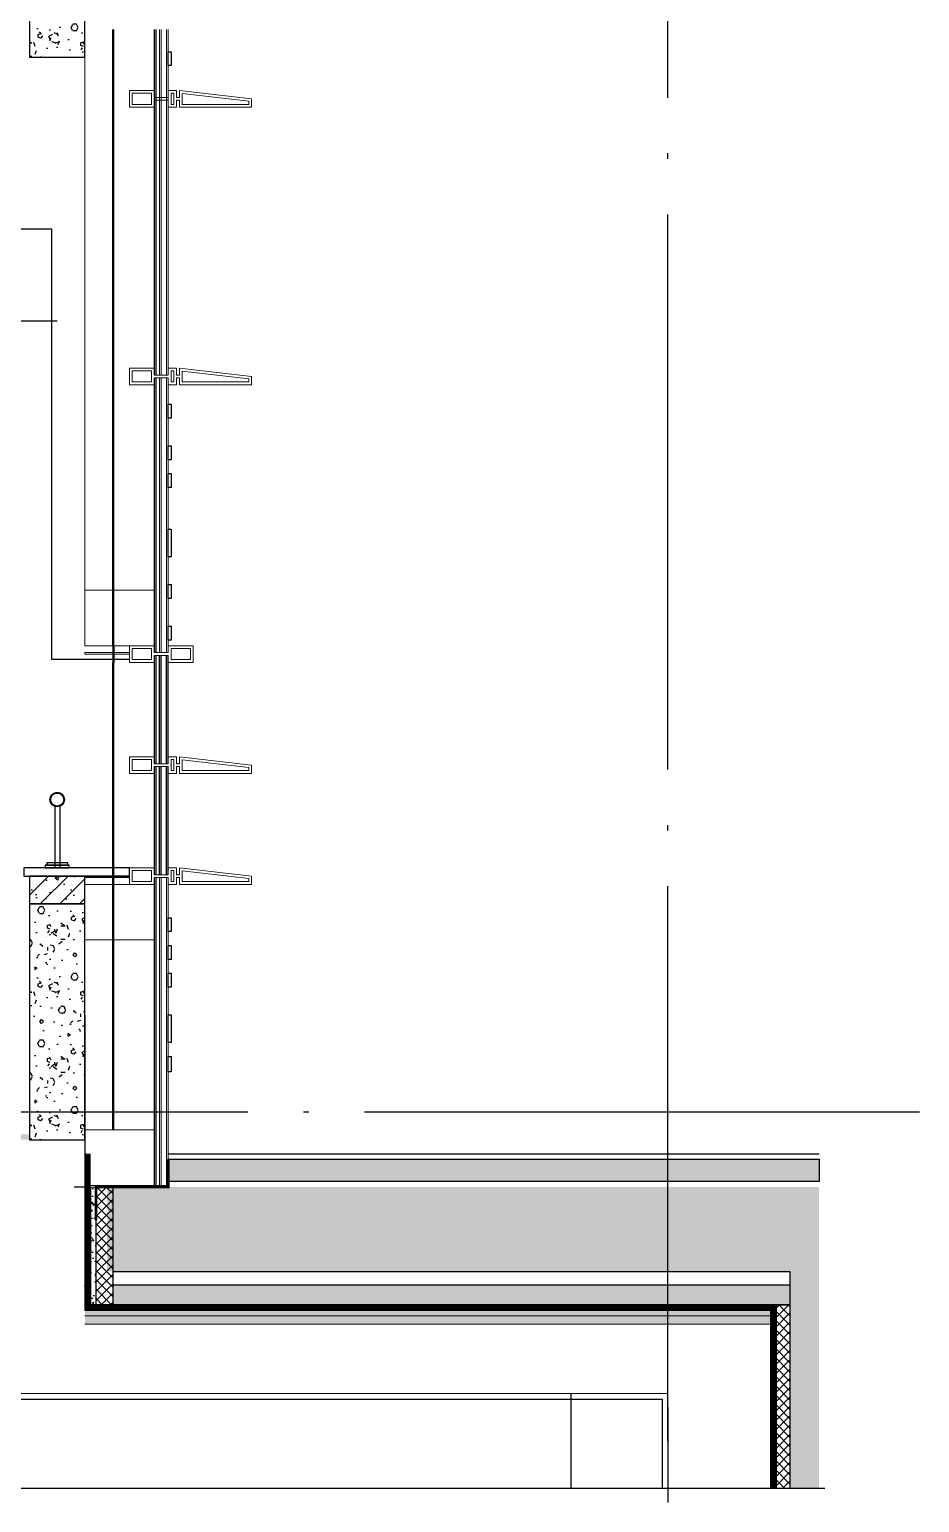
# Model space of a CAD drawing. Extents: x 1147314 to 1218578, y -272074 to -241968.
# Drawn here: x 1199696 to 1202903, y -272074 to -266768 of the extents above; entities that cross this region are included whole.
import ezdxf

# ---------------------------------------------------------------- set-up
doc = ezdxf.new("R2010")
doc.units = 0
doc.header["$LTSCALE"] = 1000
doc.header["$MEASUREMENT"] = 0
for name, pattern in [('230303生产综合楼-平面图_t8$0$DOTE', [2.42, 2, -0.2, 0.02, -0.2]), ('__DASH', [0.35, 0.25, -0.1]), ('DASHED', [0.75, 0.5, -0.25])]:
    doc.linetypes.add(name, pattern=pattern)
for name, color, linetype in [('A-DOOR-FIRE', 4, 'Continuous'), ('A-看线', 115, 'Continuous'), ('AXIS', 3, 'Continuous'), ('DIM_SYMB', 3, 'Continuous'), ('DOTE', 1, 'Continuous'), ('LAYER1', 6, 'Continuous'), ('LY_MC_section A', 140, 'Continuous'), ('PUB_HATCH', 8, 'Continuous'), ('S_SURFACE', 6, 'Continuous'), ('SURFACE', 6, 'Continuous'), ('WALL', 255, 'Continuous'), ('吊顶', 183, 'Continuous'), ('墙身保温', 21, 'Continuous'), ('墙身抹灰', 6, 'Continuous')]:
    doc.layers.add(name, color=color, linetype=linetype)
for name, color, linetype, lineweight in [('A-WALL-INSL', 241, 'Continuous', 0), ('WALL-CURT-GLAZ', 120, 'Continuous', 0), ('WALL-CURT-METL', 211, 'Continuous', 0), ('墙身分层线', 253, 'Continuous', 18)]:
    doc.layers.add(name, color=color, linetype=linetype, lineweight=lineweight)

# ---------------------------------------------------------------- blocks, each defined once
blk = doc.blocks.new('A$C42b86bd6')
at = {"layer": 'A-看线'}
for points in [[(286, 0), (286, -60)], [(290, 0), (290, -60)]]:
    blk.add_lwpolyline(points, dxfattribs=at)
at = {"layer": 'WALL-CURT-METL'}
for points in [[(230, -60), (230, 0), (140, 0), (140, -25), (90, -25), (90, 0), (0, 0), (0, -60), (90, -60), (90, -35), (140, -35), (140, -60)], [(80, -25), (80, -10), (10, -10), (10, -50), (80, -50)], [(220, -50), (220, -10), (150, -10), (150, -35), (150, -50)]]:
    blk.add_lwpolyline(points, close=True, dxfattribs=at)
blk = doc.blocks.new('A$C827e71c0')
at = {"layer": 'A-DOOR-FIRE'}
blk.add_blockref('A$C42b86bd6', (-90, 0), dxfattribs=at)
blk = doc.blocks.new('A$C37e4a2ef')
at = {"layer": 'A-看线'}
for points in [[(196, -60), (196, 0)], [(200, -60), (200, 0)]]:
    blk.add_lwpolyline(points, dxfattribs=at)
at = {"layer": 'WALL-CURT-METL'}
for points in [[(140, -60), (50, -60), (50, -35), (0, -35), (0, -60), (-30, -60), (-30, -35), (-40, -35), (-40, -60), (-300, -60), (-300, -30), (-40, 0), (-40, -25), (-30, -25), (-30, 0), (0, 0), (0, -25), (50, -25), (50, 0), (140, 0)], [(-50, -50), (-50, -11.2), (-290, -38.9), (-290, -50)], [(-20, -10), (-10, -10), (-10, -50), (-20, -50)], [(130, -25), (130, -10), (60, -10), (60, -50), (130, -50)]]:
    blk.add_lwpolyline(points, close=True, dxfattribs=at)
blk = doc.blocks.new('A$C38d1714a')
at = {"layer": 'A-WALL-INSL'}
blk.add_lwpolyline([(0, 0), (250, 0), (250, -200), (0, -200)], close=True, dxfattribs=at)
blk = doc.blocks.new('A$C239653f4')
at = {"layer": '墙身分层线', "const_width": 5}
for points in [[(0, 25), (0, -25)], [(0, 0), (50, 0)]]:
    blk.add_lwpolyline(points, dxfattribs=at)

msp = doc.modelspace()

# ---------------------------------------------------------------- hatches: boundary and pattern name
at = {"layer": 'LAYER1'}
h = msp.add_hatch(dxfattribs=at)
h.set_pattern_fill('AR-SAND', color=8, scale=20, style=0)
h.set_pattern_definition([(37.5, (12875.59, 700), (-1.6000313, 48.9413237), [0, -38.608, 0, -43.18, 0, -41.275]), (7.5, (12875.59, 700), (44.9523283, 71.68251), [0, -20.828, 0, -34.798, 0, -13.335]), (327.5, (12844.35, 700), (79.099237, 0.1437185), [0, -12.7, 0, -45.72, 0, -59.69]), (317.5, (12844.35, 700), (76.3556452, 22.2929323), [0, -6.35, 0, -29.972, 0, -34.29])])
h.paths.add_polyline_path([(1202435.9, -272023.1), (1202541.2, -272023.1), (1202541.1, -270937.7), (1199976.5, -270937.7), (1199975.8, -271241.8), (1202435.9, -271241.9)])
at = {"layer": 'PUB_HATCH'}
h = msp.add_hatch(dxfattribs=at)
h.set_pattern_fill('加气混凝土', color=256, scale=20, style=0)
h.set_pattern_definition([(0, (-1051487.84, 103177.3), (120, 240), [0, -240]), (0, (-1051628.24, 103144.9), (120, 240), [0, -240]), (0, (-1051550.24, 103142.5), (120, 240), [0, -240]), (0, (-1051465.04, 103213.3), (120, 240), [0, -240]), (0, (-1051564.64, 103130.5), (120, 240), [0, -240]), (0, (-1051441.04, 103364.5), (120, 240), [0, -240]), (0, (-1051514.24, 103345.3), (120, 240), [0, -240]), (0, (-1051475.84, 103315.3), (120, 240), [0, -240]), (0, (-1051671.44, 103310.5), (120, 240), [0, -240]), (0, (-1051553.84, 103299.7), (120, 240), [0, -240]), (0, (-1051599.44, 103238.5), (120, 240), [0, -240]), (0, (-1051597.04, 103148.5), (120, 240), [0, -240]), (0, (-1051507.04, 103138.9), (120, 240), [0, -240]), (0, (-1051441.04, 103244.5), (120, 240), [0, -240]), (0, (-1051665.44, 103207.3), (120, 240), [0, -240]), (0, (-1051645.04, 103248.1), (120, 240), [0, -240]), (0, (-1051551.44, 103231.3), (120, 240), [0, -240]), (0, (-1051585.04, 103196.5), (120, 240), [0, -240]), (0, (-1051604.24, 103275.7), (120, 240), [0, -240]), (0, (-1051574.24, 103365.7), (120, 240), [0, -240]), (0, (-1051655.84, 103156.9), (120, 240), [0, -240]), (0, (-1051523.84, 103316.5), (120, 240), [0, -240]), (0, (-1051635.44, 103320.1), (120, 240), [0, -240]), (0, (-1051654.64, 103351.3), (120, 240), [0, -240]), (130.601294, (-1051455.78, 103289.368), (-599.99999337, 720.00000315), [10.536622, -4414.8444]), (18.4349488, (-1051472.923, 103293.94), (599.9999978, 239.9999982), [10.842096, -1507.05116]), (90, (-1051472.92, 103283.65), (120, 240), [10.285714, -469.71426]), (161.565051, (-1051462.638, 103280.225), (-600.000003, 239.9999821), [10.842096, -1507.05116]), (53.1301023, (-1051462.64, 103280.225), (120.0000002, 239.9999999), [11.428572, -1188.5714]), (135, (-1051453.495, 103157.94), (-120.0000145, 239.9999838), [9.697464, -669.12504]), (45, (-1051467.21, 103157.94), (119.9999992, 239.999999), [9.697464, -669.12504]), (135, (-1051460.35, 103151.08), (-120.0000145, 239.9999838), [9.697464, -669.12504]), (45, (-1051460.35, 103151.08), (119.9999992, 239.999999), [9.697464, -669.12504]), (116.565051, (-1051568.92, 103319.08), (-2e-05, 479.999987), [12.77753, -255.5506]), (180, (-1051574.64, 103330.5), (-120, 240), [13.714286, -226.2857]), (63.434949, (-1051594.07, 103319.08), (1e-06, 479.999998), [12.77753, -255.5506]), (116.565051, (-1051588.35, 103307.65), (-2e-05, 479.999987), [12.77753, -255.5506]), (0, (-1051588.35, 103307.65), (120, 240), [13.714286, -226.2857]), (63.434949, (-1051574.64, 103307.65), (1e-06, 479.999998), [12.77753, -255.5506]), (107.102728, (-1051478.638, 103237.939), (-359.999986237, 1200.000001936), [15.544538, -6513.161]), (143.972626, (-1051483.21, 103252.796), (-2279.9999711, 1679.9999981), [15.544538, -3248.808]), (180, (-1051495.78, 103261.94), (-120, 240), [14.857142, -225.14284]), (36.0273733, (-1051523.21, 103252.796), (2279.99998315, 1679.99998189), [15.544538, -3248.808]), (71.5650511, (-1051527.78, 103239.08), (360.00000185, 1199.99999793), [14.456126, -1503.43712]), (107.102728, (-1051523.209, 103224.225), (-359.999986237, 1200.000001936), [15.544538, -6513.161]), (143.972626, (-1051510.638, 103215.082), (-2279.9999711, 1679.9999981), [15.544538, -3248.808]), (0, (-1051510.64, 103215.08), (120, 240), [14.857142, -225.14284]), (36.0273733, (-1051495.78, 103215.082), (2279.99998315, 1679.99998189), [15.544538, -3248.808]), (71.5650511, (-1051483.21, 103224.225), (360.00000185, 1199.99999793), [14.456126, -1503.43712]), (150.255118, (-1051476.352, 103349.94), (-360.00000085, 239.99999703), [9.214008, -1925.72784]), (90, (-1051484.35, 103345.37), (120, 240), [9.142858, -470.8571]), (29.7448813, (-1051484.352, 103345.368), (360.0000002, 239.99999888), [9.214008, -1925.72784]), (116.565051, (-1051532.35, 103179.65), (-2e-05, 479.999987), [12.77753, -255.5506]), (168.690067, (-1051538.066, 103191.082), (-1080.0000008, 239.99999398), [11.654902, -2435.8742]), (41.1859251, (-1051558.638, 103185.368), (2999.999981823, 2639.999976915), [12.148738, -5090.3208]), (90, (-1051558.64, 103173.94), (120, 240), [11.428572, -468.5714]), (138.814074, (-1051549.495, 103165.939), (-2999.999946676, 2640.000016815), [12.148738, -5090.3208]), (16.6992442, (-1051549.495, 103165.939), (3959.999970207, 1199.99998743), [11.93178, -4999.415]), (60.9453959, (-1051538.066, 103169.368), (119.99999968, 239.99999788), [11.766434, -4930.1358]), (109.983106, (-1051632.923, 103280.225), (-600.00000226, 1679.999995554), [13.3768, -5604.879]), (155.556045, (-1051637.495, 103292.796), (-1560.000005946, 719.99998504), [13.809194, -5786.0526]), (24.4439547, (-1051662.638, 103292.796), (1560.00000078, 719.999996537), [13.809194, -5786.0526]), (70.0168934, (-1051667.209, 103280.225), (600.00000181, 1679.99999583), [13.3768, -5604.879]), (109.983106, (-1051662.638, 103267.653), (-600.00000226, 1679.999995554), [13.3768, -5604.879]), (160.016893, (-1051650.066, 103263.082), (-600.00000035, 239.99998907), [13.3768, -2795.751]), (19.9831065, (-1051650.066, 103263.082), (599.9999967, 239.99999962), [13.3768, -2795.751]), (70.0168934, (-1051637.495, 103267.653), (600.00000181, 1679.99999583), [13.3768, -5604.879]), (122.005383, (-1051543.78, 103258.51), (-120.0000161, 239.99998775), [10.781693, -2253.3736]), (18.4349488, (-1051559.78, 103264.225), (599.9999978, 239.9999982), [10.842096, -1507.05116]), (90, (-1051559.78, 103253.94), (120, 240), [10.285714, -469.71426]), (161.565051, (-1051549.495, 103250.51), (-600.000003, 239.9999821), [10.842096, -1507.05116]), (54.4623222, (-1051549.495, 103250.51), (839.99999878, 1199.9999982), [9.831228, -4119.2846]), (116.565051, (-1051613.5, 103200.22), (-2e-05, 479.999987), [12.77753, -255.5506]), (180, (-1051619.2, 103211.65), (-120, 240), [12.571428, -227.42856]), (59.0362434, (-1051638.638, 103200.225), (120.00000039, 239.99999884), [13.32789, -2785.5288]), (120.963756, (-1051631.78, 103188.796), (-120.0000164, 239.99998898), [13.32789, -2785.5288]), (0, (-1051631.78, 103188.8), (120, 240), [12.571428, -227.42856]), (63.434949, (-1051619.2, 103188.8), (1e-06, 479.999998), [12.77753, -255.5506])])
h.paths.add_polyline_path([(1199896.2, -265867.7), (1199696.2, -265867.7), (1199696.2, -266867.7), (1199896.2, -266867.7)])
h = msp.add_hatch(dxfattribs=at)
h.set_pattern_fill('钢筋混凝土', color=256, scale=20, style=0)
h.set_pattern_definition([(45, (-1051558.64, 99750.51), (-35.3553391, 35.3553391), []), (50, (-1051558.64, 99750.51), (143.4520365, -12.550427), [15, -165]), (355, (-1051558.64, 99750.51), (-27.750267, 150.438427), [12, -132]), (100.4514, (-1051546.69, 99749.46), (115.701876, 137.887908), [12.748038, -140.228422]), (46.1842, (-1051558.64, 99790.51), (213.44821, -33.103803), [22.5, -247.5]), (96.6356, (-1051540.85, 99787.75), (186.932541, 194.823574), [19.122058, -210.3426]), (351.1842, (-1051558.64, 99790.5), (186.93239, 194.82372), [18, -198]), (21, (-1051538.64, 99780.51), (119.3814104, -80.523778), [15, -165]), (326, (-1051538.64, 99780.51), (48.663066, 145.030009), [12, -132]), (71.4514, (-1051528.69, 99773.8), (168.044526, 64.506099), [12.748038, -140.228422]), (37.5, (-1051558.64, 99750.51), (2.4319711, 66.5787708), [0, -130.4, 0, -134, 0, -132.5]), (7.5, (-1051558.64, 99750.51), (52.6139075, 78.8823424), [0, -76.4, 0, -127.4, 0, -50.5]), (327.5, (-1051603.24, 99750.51), (106.7644872, -4.5109743), [0, -50, 0, -156, 0, -207]), (317.5, (-1051623.24, 99750.51), (116.637234, 20.0209965), [0, -65, 0, -103.6, 0, -147])])
h.paths.add_polyline_path([(1199896.2, -269817.7), (1199696.2, -269817.7), (1199696.2, -269917.7), (1199896.2, -269917.7)])
h = msp.add_hatch(dxfattribs=at)
h.set_pattern_fill('加气混凝土', color=256, scale=20, style=0)
h.set_pattern_definition([(0, (-1051487.84, 99277.3), (120, 240), [0, -240]), (0, (-1051628.24, 99244.9), (120, 240), [0, -240]), (0, (-1051550.24, 99242.5), (120, 240), [0, -240]), (0, (-1051465.04, 99313.3), (120, 240), [0, -240]), (0, (-1051564.64, 99230.5), (120, 240), [0, -240]), (0, (-1051441.04, 99464.5), (120, 240), [0, -240]), (0, (-1051514.24, 99445.3), (120, 240), [0, -240]), (0, (-1051475.84, 99415.3), (120, 240), [0, -240]), (0, (-1051671.44, 99410.5), (120, 240), [0, -240]), (0, (-1051553.84, 99399.7), (120, 240), [0, -240]), (0, (-1051599.44, 99338.5), (120, 240), [0, -240]), (0, (-1051597.04, 99248.5), (120, 240), [0, -240]), (0, (-1051507.04, 99238.9), (120, 240), [0, -240]), (0, (-1051441.04, 99344.5), (120, 240), [0, -240]), (0, (-1051665.44, 99307.3), (120, 240), [0, -240]), (0, (-1051645.04, 99348.1), (120, 240), [0, -240]), (0, (-1051551.44, 99331.3), (120, 240), [0, -240]), (0, (-1051585.04, 99296.5), (120, 240), [0, -240]), (0, (-1051604.24, 99375.7), (120, 240), [0, -240]), (0, (-1051574.24, 99465.7), (120, 240), [0, -240]), (0, (-1051655.84, 99256.9), (120, 240), [0, -240]), (0, (-1051523.84, 99416.5), (120, 240), [0, -240]), (0, (-1051635.44, 99420.1), (120, 240), [0, -240]), (0, (-1051654.64, 99451.3), (120, 240), [0, -240]), (130.601294, (-1051455.78, 99389.368), (-599.99999337, 720.00000315), [10.536622, -4414.8444]), (18.4349488, (-1051472.923, 99393.94), (599.9999978, 239.9999982), [10.842096, -1507.05116]), (90, (-1051472.92, 99383.65), (120, 240), [10.285714, -469.71426]), (161.565051, (-1051462.638, 99380.225), (-600.000003, 239.9999821), [10.842096, -1507.05116]), (53.1301023, (-1051462.64, 99380.225), (120.0000002, 239.9999999), [11.428572, -1188.5714]), (135, (-1051453.495, 99257.94), (-120.0000145, 239.9999838), [9.697464, -669.12504]), (45, (-1051467.21, 99257.94), (119.9999992, 239.999999), [9.697464, -669.12504]), (135, (-1051460.35, 99251.08), (-120.0000145, 239.9999838), [9.697464, -669.12504]), (45, (-1051460.35, 99251.08), (119.9999992, 239.999999), [9.697464, -669.12504]), (116.565051, (-1051568.92, 99419.08), (-2e-05, 479.999987), [12.77753, -255.5506]), (180, (-1051574.64, 99430.5), (-120, 240), [13.714286, -226.2857]), (63.434949, (-1051594.07, 99419.08), (1e-06, 479.999998), [12.77753, -255.5506]), (116.565051, (-1051588.35, 99407.65), (-2e-05, 479.999987), [12.77753, -255.5506]), (0, (-1051588.35, 99407.65), (120, 240), [13.714286, -226.2857]), (63.434949, (-1051574.64, 99407.65), (1e-06, 479.999998), [12.77753, -255.5506]), (107.102728, (-1051478.638, 99337.939), (-359.999986237, 1200.000001936), [15.544538, -6513.161]), (143.972626, (-1051483.21, 99352.796), (-2279.9999711, 1679.9999981), [15.544538, -3248.808]), (180, (-1051495.78, 99361.94), (-120, 240), [14.857142, -225.14284]), (36.0273733, (-1051523.21, 99352.796), (2279.99998315, 1679.99998189), [15.544538, -3248.808]), (71.5650511, (-1051527.78, 99339.08), (360.00000185, 1199.99999793), [14.456126, -1503.43712]), (107.102728, (-1051523.209, 99324.225), (-359.999986237, 1200.000001936), [15.544538, -6513.161]), (143.972626, (-1051510.638, 99315.082), (-2279.9999711, 1679.9999981), [15.544538, -3248.808]), (0, (-1051510.64, 99315.08), (120, 240), [14.857142, -225.14284]), (36.0273733, (-1051495.78, 99315.082), (2279.99998315, 1679.99998189), [15.544538, -3248.808]), (71.5650511, (-1051483.21, 99324.225), (360.00000185, 1199.99999793), [14.456126, -1503.43712]), (150.255118, (-1051476.352, 99449.94), (-360.00000085, 239.99999703), [9.214008, -1925.72784]), (90, (-1051484.35, 99445.37), (120, 240), [9.142858, -470.8571]), (29.7448813, (-1051484.352, 99445.368), (360.0000002, 239.99999888), [9.214008, -1925.72784]), (116.565051, (-1051532.35, 99279.65), (-2e-05, 479.999987), [12.77753, -255.5506]), (168.690067, (-1051538.066, 99291.082), (-1080.0000008, 239.99999398), [11.654902, -2435.8742]), (41.1859251, (-1051558.638, 99285.368), (2999.999981823, 2639.999976915), [12.148738, -5090.3208]), (90, (-1051558.64, 99273.94), (120, 240), [11.428572, -468.5714]), (138.814074, (-1051549.495, 99265.939), (-2999.999946676, 2640.000016815), [12.148738, -5090.3208]), (16.6992442, (-1051549.495, 99265.939), (3959.999970207, 1199.99998743), [11.93178, -4999.415]), (60.9453959, (-1051538.066, 99269.368), (119.99999968, 239.99999788), [11.766434, -4930.1358]), (109.983106, (-1051632.923, 99380.225), (-600.00000226, 1679.999995554), [13.3768, -5604.879]), (155.556045, (-1051637.495, 99392.796), (-1560.000005946, 719.99998504), [13.809194, -5786.0526]), (24.4439547, (-1051662.638, 99392.796), (1560.00000078, 719.999996537), [13.809194, -5786.0526]), (70.0168934, (-1051667.209, 99380.225), (600.00000181, 1679.99999583), [13.3768, -5604.879]), (109.983106, (-1051662.638, 99367.653), (-600.00000226, 1679.999995554), [13.3768, -5604.879]), (160.016893, (-1051650.066, 99363.082), (-600.00000035, 239.99998907), [13.3768, -2795.751]), (19.9831065, (-1051650.066, 99363.082), (599.9999967, 239.99999962), [13.3768, -2795.751]), (70.0168934, (-1051637.495, 99367.653), (600.00000181, 1679.99999583), [13.3768, -5604.879]), (122.005383, (-1051543.78, 99358.51), (-120.0000161, 239.99998775), [10.781693, -2253.3736]), (18.4349488, (-1051559.78, 99364.225), (599.9999978, 239.9999982), [10.842096, -1507.05116]), (90, (-1051559.78, 99353.94), (120, 240), [10.285714, -469.71426]), (161.565051, (-1051549.495, 99350.51), (-600.000003, 239.9999821), [10.842096, -1507.05116]), (54.4623222, (-1051549.495, 99350.51), (839.99999878, 1199.9999982), [9.831228, -4119.2846]), (116.565051, (-1051613.5, 99300.22), (-2e-05, 479.999987), [12.77753, -255.5506]), (180, (-1051619.2, 99311.65), (-120, 240), [12.571428, -227.42856]), (59.0362434, (-1051638.638, 99300.225), (120.00000039, 239.99999884), [13.32789, -2785.5288]), (120.963756, (-1051631.78, 99288.796), (-120.0000164, 239.99998898), [13.32789, -2785.5288]), (0, (-1051631.78, 99288.8), (120, 240), [12.571428, -227.42856]), (63.434949, (-1051619.2, 99288.8), (1e-06, 479.999998), [12.77753, -255.5506])])
h.paths.add_polyline_path([(1199896.2, -269917.7), (1199696.2, -269917.7), (1199696.1, -270767.7), (1199896.3, -270767.7)])
h = msp.add_hatch(dxfattribs=at)
h.set_pattern_fill('混凝土', color=256, scale=8, style=0)
h.set_pattern_definition([(50, (40627.073, 98.34), (57.3808146, -5.0201708), [6, -66]), (355, (40627.073, 98.34), (-11.1001067, 60.1753707), [4.8, -52.8]), (100.4514, (40631.855, 97.92), (46.2807505, 55.1551634), [5.0992152, -56.091369]), (46.1842, (40627.07, 114.34), (85.379284, -13.241521), [9, -99]), (96.6356, (40634.19, 113.235), (74.7730164, 77.9294297), [7.648823, -84.13704]), (351.1842, (40627.07, 114.34), (74.7729556, 77.929488), [7.2, -79.2]), (21, (40635.073, 110.34), (47.7525642, -32.2095113), [6, -66]), (326, (40635.073, 110.34), (19.4652266, 58.0120036), [4.8, -52.8]), (71.4514, (40639.05, 107.655), (67.2178103, 25.8024397), [5.0992152, -56.091369]), (37.5, (40627.073, 98.339), (0.97278843, 26.6315083), [0, -52.16, 0, -53.6, 0, -53]), (7.5, (40627.073, 98.34), (21.045563, 31.55293695), [0, -30.56, 0, -50.96, 0, -20.2]), (327.5, (40609.233, 98.339), (42.7057949, -1.80438974), [0, -20, 0, -62.4, 0, -82.8]), (317.5, (40601.233, 98.34), (46.6548935, 8.0083986), [0, -26, 0, -41.44, 0, -58.8])])
h.paths.add_polyline_path([(1200196.2, -270837.7), (1202541.1, -270837.7), (1202541.1, -270917.8), (1200196.2, -270917.8)])
h = msp.add_hatch(dxfattribs=at)
h.set_pattern_fill('混凝土', color=256, scale=8, style=0)
h.set_pattern_definition([(50, (15796.087, -2175.054), (57.3808146, -5.0201708), [6, -66]), (355, (15796.09, -2175.054), (-11.1001067, 60.1753707), [4.8, -52.8]), (100.4514, (15800.87, -2175.47), (46.2807505, 55.1551634), [5.0992152, -56.091369]), (46.1842, (15796.09, -2159.054), (85.379284, -13.241521), [9, -99]), (96.6356, (15803.2, -2160.16), (74.7730164, 77.9294297), [7.648823, -84.13704]), (351.1842, (15796.09, -2159.05), (74.7729556, 77.929488), [7.2, -79.2]), (21, (15804.087, -2163.054), (47.7525642, -32.2095113), [6, -66]), (326, (15804.09, -2163.054), (19.4652266, 58.0120036), [4.8, -52.8]), (71.4514, (15808.067, -2165.74), (67.2178103, 25.8024397), [5.0992152, -56.091369]), (37.5, (15796.087, -2175.054), (0.97278843, 26.6315083), [0, -52.16, 0, -53.6, 0, -53]), (7.5, (15796.087, -2175.054), (21.045563, 31.55293695), [0, -30.56, 0, -50.96, 0, -20.2]), (327.5, (15778.247, -2175.054), (42.7057949, -1.80438974), [0, -20, 0, -62.4, 0, -82.8]), (317.5, (15770.247, -2175.054), (46.6548935, 8.0083986), [0, -26, 0, -41.44, 0, -58.8])])
h.paths.add_polyline_path([(1199896.2, -270931.7), (1199936.2, -270931.7), (1199936.2, -271361.9), (1199896.2, -271361.9)])
h = msp.add_hatch(dxfattribs=at)
h.set_pattern_fill('混凝土', color=256, scale=8, style=0)
h.set_pattern_definition([(50, (12875.59, 700), (57.3808146, -5.0201708), [6, -66]), (355, (12875.59, 700), (-11.1001067, 60.1753707), [4.8, -52.8]), (100.4514, (12880.37, 699.58), (46.2807505, 55.1551634), [5.0992152, -56.091369]), (46.1842, (12875.59, 716), (85.379284, -13.241521), [9, -99]), (96.6356, (12882.706, 714.9), (74.7730164, 77.9294297), [7.648823, -84.13704]), (351.1842, (12875.59, 716), (74.7729556, 77.929488), [7.2, -79.2]), (21, (12883.59, 712), (47.7525642, -32.2095113), [6, -66]), (326, (12883.59, 712), (19.4652266, 58.0120036), [4.8, -52.8]), (71.4514, (12887.57, 709.316), (67.2178103, 25.8024397), [5.0992152, -56.091369]), (37.5, (12875.59, 700), (0.97278843, 26.6315083), [0, -52.16, 0, -53.6, 0, -53]), (7.5, (12875.59, 700), (21.045563, 31.55293695), [0, -30.56, 0, -50.96, 0, -20.2]), (327.5, (12857.75, 700), (42.7057949, -1.80438974), [0, -20, 0, -62.4, 0, -82.8]), (317.5, (12849.75, 700), (46.6548935, 8.0083986), [0, -26, 0, -41.44, 0, -58.8])])
h.paths.add_polyline_path([(1202435.9, -271361.9), (1202435.9, -271291.9), (1199996.2, -271291.9), (1199996.2, -271361.9)])
h = msp.add_hatch(dxfattribs=at)
h.set_pattern_fill('加气混凝土', color=256, scale=8)
h.set_pattern_definition([(0, (12903.91, 700.72), (48, 96), [0, -96]), (0, (12847.75, 687.76), (48, 96), [0, -96]), (0, (12878.95, 686.8), (48, 96), [0, -96]), (0, (12913.03, 715.12), (48, 96), [0, -96]), (0, (12873.19, 682), (48, 96), [0, -96]), (0, (12922.63, 775.6), (48, 96), [0, -96]), (0, (12893.35, 767.92), (48, 96), [0, -96]), (0, (12908.71, 755.92), (48, 96), [0, -96]), (0, (12830.47, 754), (48, 96), [0, -96]), (0, (12877.51, 749.68), (48, 96), [0, -96]), (0, (12859.27, 725.2), (48, 96), [0, -96]), (0, (12860.23, 689.2), (48, 96), [0, -96]), (0, (12896.23, 685.36), (48, 96), [0, -96]), (0, (12922.63, 727.6), (48, 96), [0, -96]), (0, (12832.87, 712.72), (48, 96), [0, -96]), (0, (12841.03, 729.04), (48, 96), [0, -96]), (0, (12878.47, 722.32), (48, 96), [0, -96]), (0, (12865.03, 708.4), (48, 96), [0, -96]), (0, (12857.35, 740.08), (48, 96), [0, -96]), (0, (12869.35, 776.08), (48, 96), [0, -96]), (0, (12836.71, 692.56), (48, 96), [0, -96]), (0, (12889.51, 756.4), (48, 96), [0, -96]), (0, (12844.87, 757.84), (48, 96), [0, -96]), (0, (12837.19, 770.32), (48, 96), [0, -96]), (130.601294, (12916.7335, 745.5433), (-239.99999735, 288.00000126), [4.214649, -1765.93776]), (18.4349488, (12909.876, 747.372), (239.99999911, 95.9999993), [4.3368384, -602.820464]), (90, (12909.876, 743.26), (48, 96), [4.1142854, -187.885704]), (161.565051, (12913.99, 741.886), (-240.0000012, 95.99999284), [4.3368384, -602.820464]), (53.1301023, (12913.99, 741.886), (48.0000001, 95.99999995), [4.571429, -475.42856]), (135, (12917.648, 692.972), (-48.0000058, 95.9999935), [3.8789856, -267.650016]), (45, (12912.162, 692.972), (47.9999997, 95.9999996), [3.8789856, -267.650016]), (135, (12914.905, 690.23), (-48.0000058, 95.9999935), [3.8789856, -267.650016]), (45, (12914.905, 690.23), (47.9999997, 95.9999996), [3.8789856, -267.650016]), (116.565051, (12871.48, 757.43), (-8.4e-06, 191.999995), [5.111012, -102.22024]), (180, (12869.19, 762), (-48, 96), [5.4857146, -90.51428]), (63.434949, (12861.42, 757.43), (4e-07, 191.999999), [5.111012, -102.22024]), (116.565051, (12863.705, 752.86), (-8.4e-06, 191.999995), [5.111012, -102.22024]), (0, (12863.705, 752.86), (48, 96), [5.4857146, -90.51428]), (63.434949, (12869.19, 752.86), (4e-07, 191.999999), [5.111012, -102.22024]), (107.102728, (12907.5907, 724.972), (-143.999994495, 480.000000774), [6.217815, -2605.2644]), (143.972626, (12905.762, 730.915), (-911.99998844, 671.99999924), [6.217815, -1299.5232]), (180, (12900.73, 734.57), (-48, 96), [5.942857, -90.057136]), (36.0273733, (12889.762, 730.915), (911.99999326, 671.999992756), [6.217815, -1299.5232]), (71.5650511, (12887.934, 725.429), (144.00000074, 479.99999917), [5.7824506, -601.374848]), (107.102728, (12889.762, 719.4862), (-143.999994495, 480.000000774), [6.217815, -2605.2644]), (143.972626, (12894.791, 715.829), (-911.99998844, 671.99999924), [6.217815, -1299.5232]), (0, (12894.79, 715.83), (48, 96), [5.942857, -90.057136]), (36.0273733, (12900.7335, 715.829), (911.99999326, 671.999992756), [6.217815, -1299.5232]), (71.5650511, (12905.762, 719.486), (144.00000074, 479.99999917), [5.7824506, -601.374848]), (150.255118, (12908.505, 769.772), (-144.00000034, 95.99999881), [3.685603, -770.291136]), (90, (12905.305, 767.943), (48, 96), [3.657143, -188.34284]), (29.7448813, (12905.305, 767.943), (144.00000008, 95.99999955), [3.685603, -770.291136]), (116.565051, (12886.105, 701.66), (-8.4e-06, 191.999995), [5.111012, -102.22024]), (168.690067, (12883.819, 706.229), (-432.00000032, 95.99999759), [4.661961, -974.34968]), (41.1859251, (12875.5907, 703.9433), (1199.99999273, 1055.999990766), [4.859495, -2036.12832]), (90, (12875.59, 699.37), (48, 96), [4.571429, -187.42856]), (138.814074, (12879.248, 696.172), (-1199.99997867, 1056.000006726), [4.859495, -2036.12832]), (16.6992442, (12879.248, 696.172), (1583.999988083, 479.999994972), [4.772712, -1999.766]), (60.9453959, (12883.8192, 697.5433), (47.999999873, 95.99999915), [4.706574, -1972.05432]), (109.983106, (12845.8764, 741.886), (-240.000000904, 671.999998222), [5.35072, -2241.9516]), (155.556045, (12844.048, 746.9148), (-624.000002379, 287.999994016), [5.523678, -2314.42104]), (24.4439547, (12833.9907, 746.9148), (624.000000311, 287.999998615), [5.523678, -2314.42104]), (70.0168934, (12832.162, 741.886), (240.000000724, 671.999998333), [5.35072, -2241.9516]), (109.983106, (12833.9907, 736.8576), (-240.000000904, 671.999998222), [5.35072, -2241.9516]), (160.016893, (12839.019, 735.029), (-240.00000014, 95.999995627), [5.35072, -1118.3004]), (19.9831065, (12839.019, 735.029), (239.99999868, 95.99999985), [5.35072, -1118.3004]), (70.0168934, (12844.048, 736.8576), (240.000000724, 671.999998333), [5.35072, -2241.9516]), (122.005383, (12881.534, 733.2), (-48.00000644, 95.9999951), [4.312677, -901.34944]), (18.4349488, (12875.134, 735.486), (239.99999911, 95.9999993), [4.3368384, -602.820464]), (90, (12875.134, 731.37), (48, 96), [4.1142854, -187.885704]), (161.565051, (12879.248, 730), (-240.0000012, 95.99999284), [4.3368384, -602.820464]), (54.4623222, (12879.248, 730.0005), (335.999999513, 479.99999928), [3.932491, -1647.71384]), (116.565051, (12853.65, 709.89), (-8.4e-06, 191.999995), [5.111012, -102.22024]), (180, (12851.36, 714.46), (-48, 96), [5.028571, -90.971424]), (59.0362434, (12843.591, 709.886), (48.000000156, 95.999999534), [5.3311565, -1114.21152]), (120.963756, (12846.3335, 705.315), (-48.00000656, 95.99999559), [5.3311565, -1114.21152]), (0, (12846.33, 705.31), (48, 96), [5.028571, -90.971424]), (63.434949, (12851.36, 705.315), (4e-07, 191.999999), [5.111012, -102.22024])])
h.paths.add_polyline_path([(1202365.9, -271401.9), (1202365.9, -271381.9), (1199896.2, -271381.9), (1199896.2, -271401.9)])
h = msp.add_hatch(dxfattribs=at)
h.set_pattern_fill('加气混凝土', color=256, scale=8)
h.set_pattern_definition([(0, (12903.91, 670.72), (48, 96), [0, -96]), (0, (12847.75, 657.76), (48, 96), [0, -96]), (0, (12878.95, 656.8), (48, 96), [0, -96]), (0, (12913.03, 685.12), (48, 96), [0, -96]), (0, (12873.19, 652), (48, 96), [0, -96]), (0, (12922.63, 745.6), (48, 96), [0, -96]), (0, (12893.35, 737.92), (48, 96), [0, -96]), (0, (12908.71, 725.92), (48, 96), [0, -96]), (0, (12830.47, 724), (48, 96), [0, -96]), (0, (12877.51, 719.68), (48, 96), [0, -96]), (0, (12859.27, 695.2), (48, 96), [0, -96]), (0, (12860.23, 659.2), (48, 96), [0, -96]), (0, (12896.23, 655.36), (48, 96), [0, -96]), (0, (12922.63, 697.6), (48, 96), [0, -96]), (0, (12832.87, 682.72), (48, 96), [0, -96]), (0, (12841.03, 699.04), (48, 96), [0, -96]), (0, (12878.47, 692.32), (48, 96), [0, -96]), (0, (12865.03, 678.4), (48, 96), [0, -96]), (0, (12857.35, 710.08), (48, 96), [0, -96]), (0, (12869.35, 746.08), (48, 96), [0, -96]), (0, (12836.71, 662.56), (48, 96), [0, -96]), (0, (12889.51, 726.4), (48, 96), [0, -96]), (0, (12844.87, 727.84), (48, 96), [0, -96]), (0, (12837.19, 740.32), (48, 96), [0, -96]), (130.601294, (12916.7335, 715.543), (-239.99999735, 288.00000126), [4.214649, -1765.93776]), (18.4349488, (12909.876, 717.371), (239.99999911, 95.9999993), [4.3368384, -602.820464]), (90, (12909.876, 713.257), (48, 96), [4.1142854, -187.885704]), (161.565051, (12913.99, 711.886), (-240.0000012, 95.99999284), [4.3368384, -602.820464]), (53.1301023, (12913.99, 711.886), (48.0000001, 95.99999995), [4.571429, -475.42856]), (135, (12917.648, 662.97), (-48.0000058, 95.9999935), [3.8789856, -267.650016]), (45, (12912.162, 662.97), (47.9999997, 95.9999996), [3.8789856, -267.650016]), (135, (12914.905, 660.23), (-48.0000058, 95.9999935), [3.8789856, -267.650016]), (45, (12914.905, 660.23), (47.9999997, 95.9999996), [3.8789856, -267.650016]), (116.565051, (12871.48, 727.43), (-8.4e-06, 191.999995), [5.111012, -102.22024]), (180, (12869.19, 732), (-48, 96), [5.4857146, -90.51428]), (63.434949, (12861.42, 727.43), (4e-07, 191.999999), [5.111012, -102.22024]), (116.565051, (12863.705, 722.86), (-8.4e-06, 191.999995), [5.111012, -102.22024]), (0, (12863.705, 722.86), (48, 96), [5.4857146, -90.51428]), (63.434949, (12869.19, 722.86), (4e-07, 191.999999), [5.111012, -102.22024]), (107.102728, (12907.5906, 694.9714), (-143.999994495, 480.000000774), [6.217815, -2605.2644]), (143.972626, (12905.762, 700.914), (-911.99998844, 671.99999924), [6.217815, -1299.5232]), (180, (12900.73, 704.57), (-48, 96), [5.942857, -90.057136]), (36.0273733, (12889.762, 700.914), (911.99999326, 671.999992756), [6.217815, -1299.5232]), (71.5650511, (12887.933, 695.429), (144.00000074, 479.99999917), [5.7824506, -601.374848]), (107.102728, (12889.762, 689.4857), (-143.999994495, 480.000000774), [6.217815, -2605.2644]), (143.972626, (12894.7906, 685.8286), (-911.99998844, 671.99999924), [6.217815, -1299.5232]), (0, (12894.79, 685.83), (48, 96), [5.942857, -90.057136]), (36.0273733, (12900.7335, 685.8286), (911.99999326, 671.999992756), [6.217815, -1299.5232]), (71.5650511, (12905.762, 689.486), (144.00000074, 479.99999917), [5.7824506, -601.374848]), (150.255118, (12908.505, 739.771), (-144.00000034, 95.99999881), [3.685603, -770.291136]), (90, (12905.305, 737.943), (48, 96), [3.657143, -188.34284]), (29.7448813, (12905.305, 737.943), (144.00000008, 95.99999955), [3.685603, -770.291136]), (116.565051, (12886.105, 671.66), (-8.4e-06, 191.999995), [5.111012, -102.22024]), (168.690067, (12883.819, 676.229), (-432.00000032, 95.99999759), [4.661961, -974.34968]), (41.1859251, (12875.5906, 673.943), (1199.99999273, 1055.999990766), [4.859495, -2036.12832]), (90, (12875.59, 669.37), (48, 96), [4.571429, -187.42856]), (138.814074, (12879.2478, 666.1714), (-1199.99997867, 1056.000006726), [4.859495, -2036.12832]), (16.6992442, (12879.2478, 666.1714), (1583.999988083, 479.999994972), [4.772712, -1999.766]), (60.9453959, (12883.819, 667.543), (47.999999873, 95.99999915), [4.706574, -1972.05432]), (109.983106, (12845.8763, 711.8857), (-240.000000904, 671.999998222), [5.35072, -2241.9516]), (155.556045, (12844.0478, 716.9143), (-624.000002379, 287.999994016), [5.523678, -2314.42104]), (24.4439547, (12833.9906, 716.9143), (624.000000311, 287.999998615), [5.523678, -2314.42104]), (70.0168934, (12832.162, 711.8857), (240.000000724, 671.999998333), [5.35072, -2241.9516]), (109.983106, (12833.9906, 706.857), (-240.000000904, 671.999998222), [5.35072, -2241.9516]), (160.016893, (12839.019, 705.0286), (-240.00000014, 95.999995627), [5.35072, -1118.3004]), (19.9831065, (12839.019, 705.0286), (239.99999868, 95.99999985), [5.35072, -1118.3004]), (70.0168934, (12844.0478, 706.857), (240.000000724, 671.999998333), [5.35072, -2241.9516]), (122.005383, (12881.533, 703.2), (-48.00000644, 95.9999951), [4.312677, -901.34944]), (18.4349488, (12875.133, 705.486), (239.99999911, 95.9999993), [4.3368384, -602.820464]), (90, (12875.133, 701.37), (48, 96), [4.1142854, -187.885704]), (161.565051, (12879.248, 700), (-240.0000012, 95.99999284), [4.3368384, -602.820464]), (54.4623222, (12879.248, 700), (335.999999513, 479.99999928), [3.932491, -1647.71384]), (116.565051, (12853.65, 679.89), (-8.4e-06, 191.999995), [5.111012, -102.22024]), (180, (12851.36, 684.46), (-48, 96), [5.028571, -90.971424]), (59.0362434, (12843.591, 679.886), (48.000000156, 95.999999534), [5.3311565, -1114.21152]), (120.963756, (12846.3335, 675.314), (-48.00000656, 95.99999559), [5.3311565, -1114.21152]), (0, (12846.33, 675.31), (48, 96), [5.028571, -90.971424]), (63.434949, (12851.36, 675.31), (4e-07, 191.999999), [5.111012, -102.22024])])
h.paths.add_polyline_path([(1202365.9, -271431.9), (1202365.9, -271401.9), (1199896.2, -271401.9), (1199896.2, -271431.9)])
at = {"layer": '墙身保温'}
h = msp.add_hatch(dxfattribs=at)
h.set_pattern_fill('ANSI37', color=256, scale=15, style=0)
h.set_pattern_definition([(45, (-1210063.783, 270924.35), (-16.83798023, 16.83798023), []), (135, (-1210063.783, 270924.35), (-16.83798023, -16.83798023), [])])
h.paths.add_polyline_path([(1199936.2, -271361.9), (1199936.2, -270937.7), (1199996.2, -270937.7), (1199996.2, -271361.9)])
h = msp.add_hatch(dxfattribs=at)
h.set_pattern_fill('ANSI37', color=256, scale=15, style=0)
h.set_pattern_definition([(45, (-73097, -2645.828), (-16.83798023, 16.83798023), []), (135, (-73097, -2645.828), (-16.83798023, -16.83798023), [])])
h.paths.add_polyline_path([(1202385.9, -272023.1), (1202435.9, -272023.1), (1202435.9, -271361.9), (1202385.9, -271361.9)])
at = {"layer": '墙身分层线'}
h = msp.add_hatch(dxfattribs=at)
h.set_pattern_fill('混凝土', color=256, scale=10)
h.set_pattern_definition([(50, (46828.237, -50175.21), (71.7260183, -6.2752135), [7.5, -82.5]), (355, (46828.24, -50175.21), (-13.8751334, 75.2192134), [6, -66]), (100.4514, (46834.214, -50175.73), (57.850938, 68.9439542), [6.374019, -70.114211]), (46.1842, (46828.24, -50155.21), (106.724105, -16.5519014), [11.25, -123.75]), (96.6356, (46837.13, -50156.59), (93.466271, 97.411787), [9.561029, -105.1713]), (351.1842, (46828.24, -50155.21), (93.466195, 97.41186), [9, -99]), (21, (46838.237, -50160.21), (59.6907052, -40.261889), [7.5, -82.5]), (326, (46838.24, -50160.21), (24.331533, 72.5150045), [6, -66]), (71.4514, (46843.21, -50163.56), (84.022263, 32.2530497), [6.374019, -70.114211]), (37.5, (46828.237, -50175.208), (1.21598553, 33.2893854), [0, -65.2, 0, -67, 0, -66.25]), (7.5, (46828.237, -50175.208), (26.3069537, 39.4411712), [0, -38.2, 0, -63.7, 0, -25.25]), (327.5, (46805.937, -50175.208), (53.3822436, -2.2554872), [0, -25, 0, -78, 0, -103.5]), (317.5, (46795.937, -50175.21), (58.318617, 10.0104982), [0, -32.5, 0, -51.8, 0, -73.5])])
h.paths.add_polyline_path([(1196746.2, -270747.7), (1196746.2, -270767.7), (1199696.2, -270767.7), (1199696.2, -270747.7)])
h.paths.add_polyline_path([(1198523.5, -270747.7), (1198523.5, -270767.7), (1198523.5, -270767.7)])

# ---------------------------------------------------------------- linework, layer by layer
at = {"layer": 'A-WALL-INSL'}
msp.add_lwpolyline([(1199996.2, -266767.7), (1199996.2, -267917.7), (1199996.2, -268787.7), (1199896.2, -268787.7), (1199896.2, -267917.7), (1199896.2, -266767.7)], dxfattribs=at)
msp.add_lwpolyline([(1199996.2, -270047.7), (1199996.2, -270731.7), (1199896.2, -270731.7), (1199896.2, -270047.7), (1199896.2, -270047.7), (1199996.2, -270047.7)], close=True, dxfattribs=at)
at = {"layer": 'A-看线'}
msp.add_line((1197346.2, -267817.7), (1199796.2, -267817.7), dxfattribs=at)
for points in [[(1199996.2, -267987.7), (1199996.2, -266767.7)], [(1200000.2, -267987.7), (1200000.2, -266767.7)], [(1200146.2, -268012.7), (1200146.2, -266767.7)], [(1200152.2, -268012.7), (1200152.2, -266767.7)], [(1200146.2, -269012.7), (1200146.2, -268022.7)], [(1200152.2, -269012.7), (1200152.2, -268022.7)], [(1199996.2, -268987.7), (1199996.2, -268047.7)], [(1200000.2, -268987.7), (1200000.2, -268047.7)], [(1199996.2, -269387.7), (1199996.2, -269047.7)], [(1200000.2, -269387.7), (1200000.2, -269047.7)], [(1200146.2, -269412.7), (1200146.2, -269022.7)], [(1200152.2, -269412.7), (1200152.2, -269022.7)], [(1199996.2, -269787.7), (1199996.2, -269447.7)], [(1200000.2, -269787.7), (1200000.2, -269447.7)], [(1200146.2, -269812.7), (1200146.2, -269422.7)], [(1200152.2, -269812.7), (1200152.2, -269422.7)], [(1200146.2, -270937.7), (1200146.2, -269822.7)], [(1200152.2, -270937.7), (1200152.2, -269822.7)], [(1199996.2, -270731.7), (1199996.2, -269847.7)], [(1200000.2, -270731.7), (1200000.2, -269847.7)], [(1201646.2, -271681.9), (1201646.2, -272022.8)]]:
    msp.add_lwpolyline(points, dxfattribs=at)
at = {"layer": 'AXIS'}
msp.add_line((1201995.8, -271730.3), (1201995.8, -272074.4), dxfattribs=at)
at = {"layer": 'DIM_SYMB'}
msp.add_lwpolyline([(1195673.5, -272022.8), (1199229.3, -272022.8), (1199244.6, -271980.8), (1199259.4, -272064.8), (1199274.3, -272022.8), (1202561.4, -272023.1)], dxfattribs=at)
at = {"layer": 'DOTE', "linetype": '230303生产综合楼-平面图_t8$0$DOTE'}
for points in [[(1201995.8, -271853.7), (1201995.8, -254813.5)], [(1202903, -270667.7), (1195673.5, -270667.7)]]:
    msp.add_lwpolyline(points, dxfattribs=at)
at = {"layer": 'LY_MC_section A', "color": 41}
for points in [[(1200196.2, -266847.8), (1200206.2, -266847.8), (1200206.2, -266897.8), (1200196.2, -266897.8)], [(1200196.2, -268117.7), (1200206.2, -268117.7), (1200206.2, -268167.7), (1200196.2, -268167.7)], [(1200196.2, -268267.7), (1200206.2, -268267.7), (1200206.2, -268317.7), (1200196.2, -268317.7)], [(1200196.2, -268367.7), (1200206.2, -268367.7), (1200206.2, -268417.7), (1200196.2, -268417.7)], [(1200196.2, -268567.7), (1200206.2, -268567.7), (1200206.2, -268667.7), (1200196.2, -268667.7)], [(1200196.2, -268767.7), (1200206.2, -268767.7), (1200206.2, -268817.7), (1200196.2, -268817.7)], [(1200196.2, -268917.7), (1200206.2, -268917.7), (1200206.2, -268967.7), (1200196.2, -268967.7)], [(1200196.2, -269967.7), (1200206.2, -269967.7), (1200206.2, -270017.7), (1200196.2, -270017.7)], [(1200196.2, -270067.7), (1200206.2, -270067.7), (1200206.2, -270117.7), (1200196.2, -270117.7)], [(1200196.2, -270167.7), (1200206.2, -270167.7), (1200206.2, -270217.7), (1200196.2, -270217.7)], [(1200196.2, -270317.7), (1200206.2, -270317.7), (1200206.2, -270417.7), (1200196.2, -270417.7)], [(1200196.2, -270467.7), (1200206.2, -270467.7), (1200206.2, -270522.7), (1200196.2, -270522.7)]]:
    msp.add_lwpolyline(points, close=True, dxfattribs=at)
at = {"layer": 'LY_MC_section A'}
for points in [[(1200165.2, -269412.7), (1200165.2, -269022.7)], [(1200171.2, -269412.7), (1200171.2, -269022.7)], [(1200190.2, -269412.7), (1200190.2, -269022.7)], [(1200196.2, -269412.7), (1200196.2, -269022.7)], [(1200165.2, -269812.7), (1200165.2, -269422.7)], [(1200171.2, -269812.7), (1200171.2, -269422.7)], [(1200190.2, -269812.7), (1200190.2, -269422.7)], [(1200196.2, -269812.7), (1200196.2, -269422.7)]]:
    msp.add_lwpolyline(points, dxfattribs=at)
at = {"layer": 'S_SURFACE', "color": 2, "linetype": '__DASH', "ltscale": 0.1, "const_width": 10}
msp.add_lwpolyline([(1200196.2, -270837.7), (1200196.2, -270937.7), (1199936.2, -270937.7), (1199936.2, -271057.7)], dxfattribs=at)
at = {"layer": 'SURFACE', "linetype": 'DASHED', "ltscale": 0.1, "const_width": 20}
msp.add_lwpolyline([(1199906.2, -270817.7), (1199906.2, -271371.9), (1202375.9, -271371.9), (1202375.9, -272022.8)], dxfattribs=at)
at = {"layer": 'SURFACE'}
msp.add_lwpolyline([(1200196.2, -270817.7), (1202541.1, -270817.7)], dxfattribs=at)
at = {"layer": 'WALL'}
for points in [[(1199896.2, -265867.7), (1199696.2, -265867.7), (1199696.2, -266867.7), (1199896.2, -266867.7)], [(1199896.2, -269817.7), (1199696.2, -269817.7), (1199696.2, -269917.7), (1199896.2, -269917.7)], [(1199896.2, -269917.7), (1199696.2, -269917.7), (1199696.2, -270767.7), (1199896.2, -270767.7)], [(1200196.2, -270837.7), (1202541.1, -270837.7), (1202541.1, -270837.7), (1202541.1, -270917.8), (1202541.1, -270917.8), (1200196.2, -270917.8)]]:
    msp.add_lwpolyline(points, close=True, dxfattribs=at)
at = {"layer": 'WALL', "color": 9, "const_width": 5}
msp.add_lwpolyline([(1199896.2, -270317.7), (1199896.2, -270817.7)], dxfattribs=at)
at = {"layer": 'WALL'}
for points in [[(1199896.2, -270937.8), (1199896.2, -271381.9), (1202365.9, -271381.9), (1202365.9, -272022.8)], [(1199916.2, -270937.7), (1199916.2, -271361.9), (1202385.9, -271361.9), (1202385.9, -272022.8)], [(1199936.2, -271361.9), (1199936.2, -270937.7), (1199996.2, -270937.7), (1199996.2, -271361.9), (1199936.2, -271361.9)], [(1199996.2, -271241.9), (1202435.9, -271241.9)], [(1202435.9, -271241.9), (1202435.9, -272022.8)], [(1202435.9, -271291.9), (1199996.2, -271291.9)], [(1202385.9, -271361.9), (1202435.9, -271361.9)]]:
    msp.add_lwpolyline(points, dxfattribs=at)
at = {"layer": 'WALL-CURT-GLAZ'}
for p, q in [((1200165.2, -268012.7), (1200165.2, -266767.7)), ((1200171.2, -268012.7), (1200171.2, -266767.7)), ((1200190.2, -268012.7), (1200190.2, -266767.7)), ((1200196.2, -268012.7), (1200196.2, -266767.7)), ((1200165.2, -269012.7), (1200165.2, -268022.7)), ((1200171.2, -269012.7), (1200171.2, -268022.7)), ((1200190.2, -269012.7), (1200190.2, -268022.7)), ((1200196.2, -269012.7), (1200196.2, -268022.7)), ((1200165.2, -270937.7), (1200165.2, -269822.7)), ((1200171.2, -270937.7), (1200171.2, -269822.7)), ((1200190.2, -270937.7), (1200190.2, -269822.7)), ((1200196.2, -270937.7), (1200196.2, -269822.7))]:
    msp.add_line(p, q, dxfattribs=at)
for points in [[(1199896.2, -269012.7), (1200056.1, -269012.7), (1200056.1, -269017.7), (1199896.2, -269017.7)], [(1199896.2, -269817.7), (1200056.1, -269817.7), (1200056.1, -269822.7), (1199896.2, -269822.7)]]:
    msp.add_lwpolyline(points, close=True, dxfattribs=at)
for points in [[(1199906.2, -270931.7), (1200196.2, -270931.7)], [(1199906.2, -270937.7), (1200196.2, -270937.7)]]:
    msp.add_lwpolyline(points, dxfattribs=at)
at = {"layer": '吊顶'}
for points in [[(1199787.2, -269566.8), (1199787.2, -269787.7)], [(1199805.2, -269566.8), (1199805.2, -269787.7)]]:
    msp.add_lwpolyline(points, dxfattribs=at)
for points in [[(1199752.8, -269787.7), (1199839.6, -269787.7), (1199839.6, -269778.5), (1199752.8, -269778.5)], [(1199759.3, -269778.5), (1199834.1, -269778.5), (1199834.1, -269769.3), (1199759.3, -269769.3)]]:
    msp.add_lwpolyline(points, close=True, dxfattribs=at)
for radius in [26.5, 23.5]:
    msp.add_circle((1199796.2, -269541.9), radius, dxfattribs=at)
at = {"layer": '墙身分层线'}
msp.add_lwpolyline([(1199896.2, -270931.7), (1199936.2, -270931.7), (1199936.2, -271361.9), (1199896.2, -271361.9)], close=True, dxfattribs=at)
for points in [[(1199896.2, -271381.9), (1202365.9, -271381.9)], [(1199896.2, -271401.9), (1202365.9, -271401.9)], [(1199896.2, -271431.9), (1202365.9, -271431.9)], [(1197196.2, -272022.9), (1197196.2, -271681.9), (1199946.2, -271681.9), (1199946.2, -271681.9), (1201996, -271681.9), (1201996, -272022.8)]]:
    msp.add_lwpolyline(points, dxfattribs=at)
at = {"layer": '墙身分层线', "const_width": 5}
msp.add_lwpolyline([(1199916.2, -271361.9), (1202435.9, -271361.9)], dxfattribs=at)
at = {"layer": '墙身抹灰'}
for points in [[(1200056.1, -269037.7), (1199776.2, -269037.7), (1199776.2, -267487.7), (1199626.2, -267487.7), (1199626.2, -267017.7), (1197116.2, -267017.7), (1197116.2, -267737.7), (1196766.2, -267737.7), (1196766.2, -270667.7)], [(1200056.2, -269817.7), (1199696.2, -269817.7), (1199696.2, -270667.7)], [(1197216.2, -272022.9), (1197216.2, -271701.9), (1199926.2, -271701.9), (1199926.2, -271701.9), (1201976, -271701.9), (1201976, -272022.9)]]:
    msp.add_lwpolyline(points, dxfattribs=at)
msp.add_lwpolyline([(1200056.2, -269787.7), (1199676.2, -269787.7), (1199676.2, -269817.7), (1200056.2, -269817.7)], close=True, dxfattribs=at)

# ---------------------------------------------------------------- block references
at = {"layer": 'A-DOOR-FIRE', "xscale": -1}
for p in [(1200196.2, -266987.7), (1200196.2, -267987.7), (1200196.2, -269387.7), (1200196.2, -269787.7)]:
    msp.add_blockref('A$C37e4a2ef', p, dxfattribs=at)
at = {"layer": 'LY_MC_section A', "xscale": -1}
msp.add_blockref('A$C827e71c0', (1200196.2, -268987.7), dxfattribs=at)
at = {"layer": 'SURFACE', "xscale": -1}
for p in [(1200146.2, -268787.7), (1200146.2, -269847.7), (1200146.2, -270731.7)]:
    msp.add_blockref('A$C38d1714a', p, dxfattribs=at)
at = {"layer": 'WALL', "xscale": -1}
msp.add_blockref('A$C239653f4', (1199906.2, -270937.7), dxfattribs=at)

doc.saveas('drawing.dxf')
